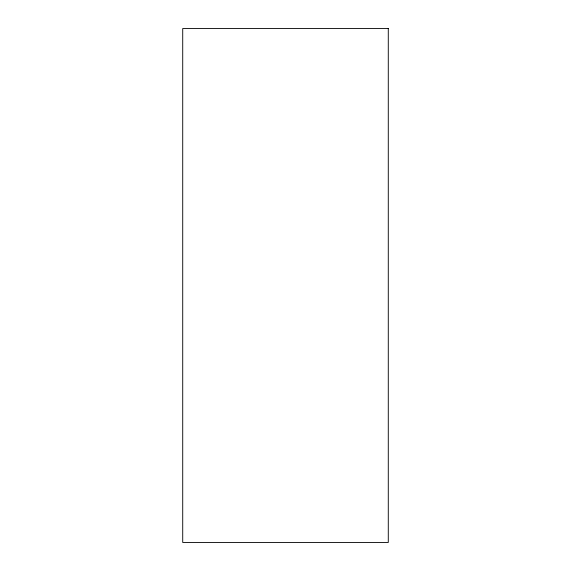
<?xml version="1.0" encoding="UTF-8"?>
<svg xmlns="http://www.w3.org/2000/svg" width="571" height="571" viewBox="0 0 571 571"><rect width="100%" height="100%" fill="white"/><g stroke="black" fill="none" stroke-linecap="round" stroke-linejoin="round"><path stroke-width="0.86" d="M388.28 28.55L182.72 28.55L182.72 542.45L388.28 542.45L388.28 28.55"/></g></svg>
